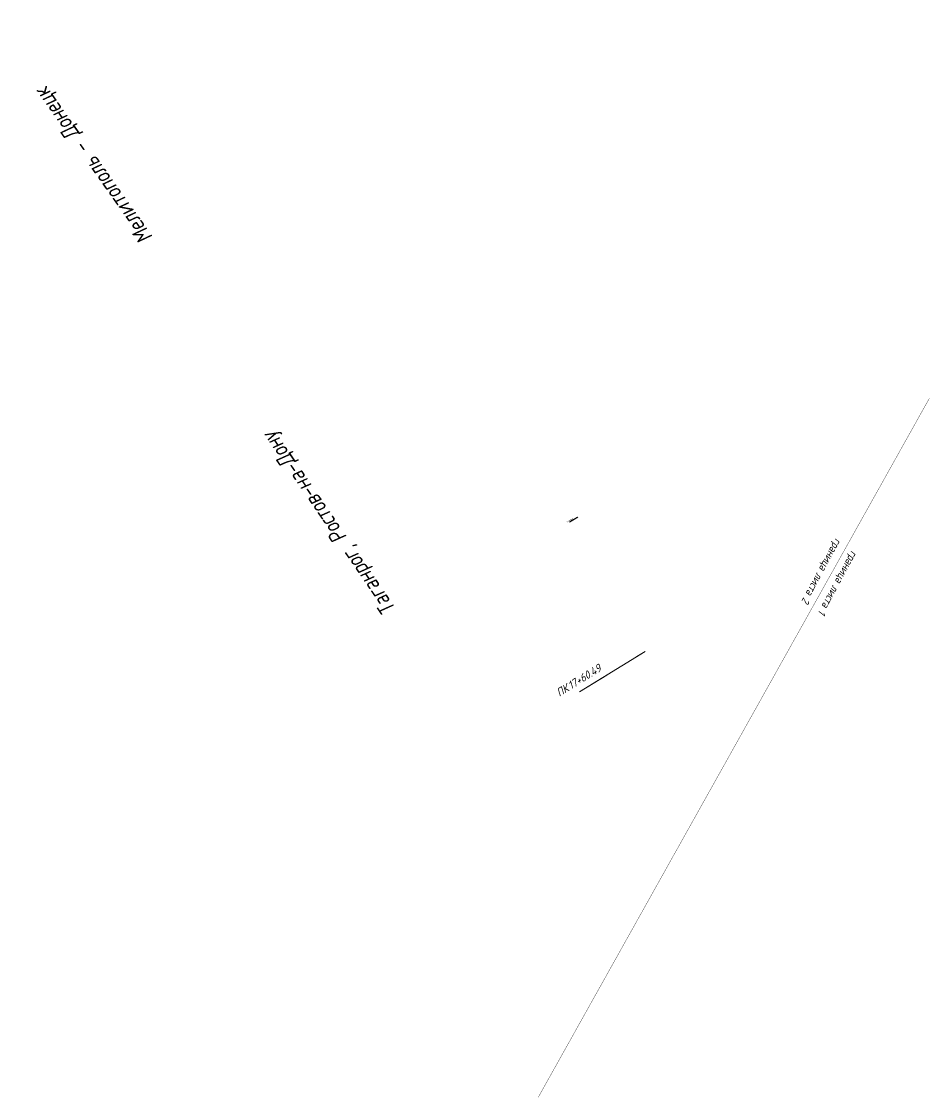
# Model space of a CAD drawing. Header units: metres. Extents: x 6220820 to 6240575, y 5208779 to 5219416.
# Drawn here: x 6238874.3 to 6239157.8, y 5213003.4 to 5213339.5 of the extents above; entities that cross this region are included whole.
import ezdxf
from ezdxf.enums import TextEntityAlignment as Align

# ---------------------------------------------------------------- set-up
doc = ezdxf.new("R2010")
doc.units = ezdxf.units.M
doc.layers.add('!Границы листов', color=10, linetype='Continuous')
doc.layers.add('000_Направления', color=7, linetype='Continuous')
for name, color, linetype, lineweight in [('_Рамка-текст', 7, 'Continuous', 13), ('_Рамка-текст @ 0.04', 7, 'Continuous', 13), ('_Рамка-текст @ 0.1', 7, 'Continuous', 13), ('_Рамка-текст @ 0.125', 7, 'Continuous', 13), ('_Рамка-текст @ 1', 7, 'Continuous', 13)]:
    doc.layers.add(name, color=color, linetype=linetype, lineweight=lineweight)
doc.styles.add('ISOCPEUR', font='isocpeur.ttf', dxfattribs={"width": 0.8, "oblique": 15, "height": 2.5})
doc.styles.add('M', font='romand.shx', dxfattribs={"width": 0.8, "oblique": 10, "height": 2})
doc.styles.add('М', font='romand.shx', dxfattribs={"width": 0.8, "oblique": 10, "height": 2.5})

# ---------------------------------------------------------------- blocks, each defined once
blk = doc.blocks.new('*U4746')
at = {"color": 0, "linetype": 'ByBlock', "lineweight": -2}
for points in [[(2.2, 2.03), (-15.44, -14.29)], [(0, 0), (2.2, 2.03)], [(-15.44, -14.29), (-8.09, -7.51)]]:
    blk.add_lwpolyline(points, dxfattribs=at)
at = {"color": 0, "style": 'ISOCPEUR', "oblique": 15, "width": 0.9, "flags": 8}
blk.add_attdef('1_строка_001', (-17.47, -13.43), '', height=2.5, rotation=42.6948, dxfattribs=at)
at = {"color": 0, "style": 'ISOCPEUR', "width": 0.9, "flags": 8}
blk.add_attdef('Индекс', (-9.99, -11.71), '', height=1.5, rotation=42.6948, dxfattribs=at)
blk.add_attdef('ПК', text='', height=2.5, rotation=42.6948, dxfattribs=at).set_placement((-5.86, -9.94), align=Align.RIGHT)
blk = doc.blocks.new('*U5464')
at = {"layer": '_Рамка-текст @ 0.04', "lineweight": 15}
ref = blk.add_blockref('*U4746', (6239047.64, 5213184.49), dxfattribs=dict(at, xscale=0.04, yscale=0.04, zscale=0.04, rotation=349))
ref.add_attrib('1_строка_001', 'ПК', (6239046.67, 5213183.99), dxfattribs={"layer": '0', "color": 0, "height": 0.1, "rotation": 31.6948, "style": 'ISOCPEUR', "oblique": 15, "width": 0.9})
ref.add_attrib('1_строка_002', '17+60.49', (6239046.81, 5213184.08), dxfattribs={"layer": '0', "color": 0, "height": 0.1, "rotation": 31.6948, "style": 'ISOCPEUR', "oblique": 15, "width": 0.9})
at = {"layer": '_Рамка-текст @ 0.1', "lineweight": 15}
ref = blk.add_blockref('*U4746', (6239047.64, 5213184.49), dxfattribs=dict(at, xscale=0.1, yscale=0.1, zscale=0.1, rotation=349))
ref.add_attrib('1_строка_001', 'ПК', (6239045.22, 5213183.23), dxfattribs={"layer": '0', "color": 0, "height": 0.25, "rotation": 31.6948, "style": 'ISOCPEUR', "oblique": 15, "width": 0.9})
ref.add_attrib('1_строка_002', '17+60.49', (6239045.58, 5213183.45), dxfattribs={"layer": '0', "color": 0, "height": 0.25, "rotation": 31.6948, "style": 'ISOCPEUR', "oblique": 15, "width": 0.9})
at = {"layer": '_Рамка-текст @ 0.125', "lineweight": 15}
ref = blk.add_blockref('*U4746', (6239047.64, 5213184.49), dxfattribs=dict(at, xscale=0.125, yscale=0.125, zscale=0.125, rotation=349))
ref.add_attrib('1_строка_001', 'ПК', (6239044.61, 5213182.91), dxfattribs={"layer": '0', "color": 0, "height": 0.312, "rotation": 31.6948, "style": 'ISOCPEUR', "oblique": 15, "width": 0.9})
ref.add_attrib('1_строка_002', '17+60.49', (6239045.07, 5213183.19), dxfattribs={"layer": '0', "color": 0, "height": 0.312, "rotation": 31.6948, "style": 'ISOCPEUR', "oblique": 15, "width": 0.9})
at = {"layer": '_Рамка-текст @ 1', "lineweight": 15}
ref = blk.add_blockref('*U4746', (6239066.44, 5213141.16), dxfattribs=dict(at, rotation=349))
ref.add_attrib('1_строка_001', 'ПК', (6239042.24, 5213128.54), dxfattribs={"layer": '0', "color": 0, "height": 2.5, "rotation": 31.6948, "style": 'ISOCPEUR', "oblique": 15, "width": 0.9})
ref.add_attrib('1_строка_002', '17+60.49', (6239045.87, 5213130.78), dxfattribs={"layer": '0', "color": 0, "height": 2.5, "rotation": 31.6948, "style": 'ISOCPEUR', "oblique": 15, "width": 0.9})

msp = doc.modelspace()

# ---------------------------------------------------------------- linework, layer by layer
at = {"layer": '!Границы листов', "const_width": 0.1, "elevation": -57.91}
msp.add_lwpolyline([(6239157.78, 5213221.79), (6239035.63, 5213003.45)], dxfattribs=at)
at = {"layer": '000_Направления', "flags": 128}
for points in [[(6238924.63, 5213268.78, 0, 0, 0), (6238888.23, 5213320.33, 2.98, 0, 0), (6238875.74, 5213338.03, 0, 0, 0)], [(6238952.34, 5213223.81, 0, 0, 0), (6238997.61, 5213157.38, 3.79, 0, 0), (6239013.15, 5213134.58, 0, 0, 0)]]:
    msp.add_lwpolyline(points, format="xyseb", dxfattribs=at)

# ---------------------------------------------------------------- block references
at = {"layer": '_Рамка-текст'}
msp.add_blockref('*U5464', (0, 0), dxfattribs=at)

# ---------------------------------------------------------------- texts
at = {"layer": '!Границы листов', "char_height": 2.5, "attachment_point": 1, "rotation": 241.7136, "style": 'M'}
for s, width, insert in [('{\\C1;граница листа 2}', 34.365, (6239130.63, 5213177.06, -57.91)), ('{\\C1;граница листа 1}', 33.902, (6239135.61, 5213173.17, -57.91))]:
    msp.add_mtext_dynamic_manual_height_columns(s, width=width, gutter_width=12.5, heights=[0], dxfattribs=dict(at, insert=insert))
at = {"layer": '000_Направления', "char_height": 5, "attachment_point": 2, "style": 'М'}
for s, insert, width, rotation in [('Мелитополь - Донецк', (6238894.62, 5213293.05), 75.3044, 125.2171), ('{\\C0;Таганрог, Ростов-на-Дону}', (6238968.16, 5213181.22), 91.3044, 124.2718)]:
    msp.add_mtext(s, dxfattribs=dict(at, insert=insert, width=width, rotation=rotation))

doc.saveas('drawing.dxf')
